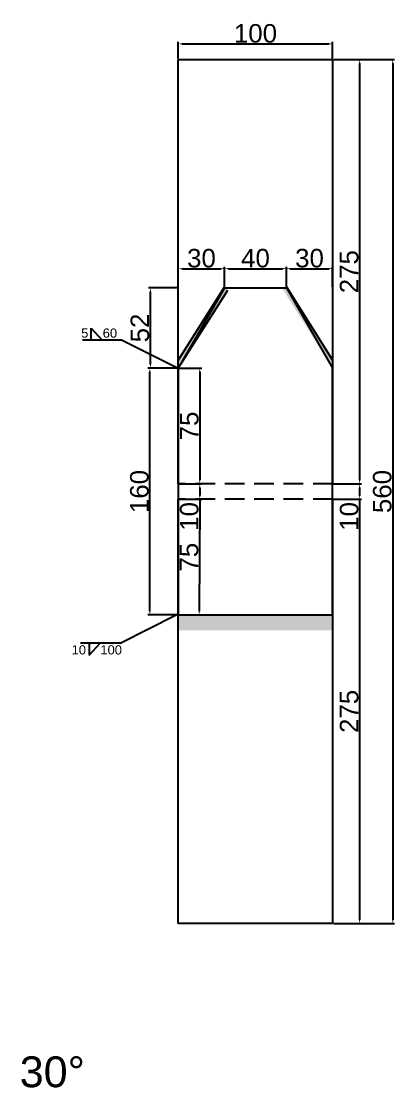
# Model space of a CAD drawing. Header units: millimetres. Extents: x 1455 to 24185, y -7314 to 4772.
# Drawn here: x 6234 to 6475, y 1265 to 1956 of the extents above; entities that cross this region are included whole.
import ezdxf

# ---------------------------------------------------------------- set-up
doc = ezdxf.new("R2010")
doc.units = ezdxf.units.MM
doc.linetypes.add('DASHED', pattern=[19.05, 12.7, -6.35])
doc.layers.add('尺寸标注', color=6, linetype='Continuous')
doc.layers.add('焊缝', color=250, linetype='Continuous')
doc.styles.get("Standard").update_dxf_attribs({"font": 'arial.ttf'})
doc.dimstyles.new('ISO-25-JHF', dxfattribs={"dimtxt": 12, "dimasz": 2.5, "dimexe": 1.25, "dimexo": 0.625, "dimtad": 1, "dimtxsty": 'Standard', "dimcen": 2.5, "dimadec": 0, "dimazin": 0, "dimtfac": 1, "dimtmove": 0, "dimatfit": 3, "dimfxl": 1, "dimarcsym": 0})

# ---------------------------------------------------------------- blocks, each defined once
blk = doc.blocks.new('*D93')
at = {"layer": 'Defpoints', "color": 0, "transparency": 16777216}
for p in [(6435.25, 1941.79), (6335.25, 1931.65), (6435.25, 1931.65)]:
    blk.add_point(p, dxfattribs=at)
at = {"layer": '尺寸标注', "color": 0, "lineweight": -2, "transparency": 16777216}
for p, q in [((6335.25, 1932.27), (6335.25, 1943.04)), ((6435.25, 1932.27), (6435.25, 1943.04)), ((6337.75, 1941.79), (6432.75, 1941.79))]:
    blk.add_line(p, q, dxfattribs=at)
at = {"layer": '尺寸标注', "color": 0, "transparency": 16777216}
for points in [[(6337.75, 1942.2), (6337.75, 1941.37), (6335.25, 1941.79)], [(6432.75, 1942.2), (6432.75, 1941.37), (6435.25, 1941.79)]]:
    blk.add_solid(points, dxfattribs=at)
at = {"layer": '尺寸标注', "color": 0, "transparency": 16777216, "insert": (6385.25, 1948.54), "char_height": 12, "attachment_point": 5}
blk.add_mtext('100', dxfattribs=at)
blk = doc.blocks.new('*D94')
at = {"layer": 'Defpoints', "color": 0, "transparency": 16777216}
for p in [(6435.25, 1931.65), (6435.25, 1656.65), (6452.73, 1656.65)]:
    blk.add_point(p, dxfattribs=at)
at = {"layer": '尺寸标注', "color": 0, "lineweight": -2, "transparency": 16777216}
for p, q in [((6435.88, 1931.65), (6453.98, 1931.65)), ((6452.73, 1929.15), (6452.73, 1659.15)), ((6435.88, 1656.65), (6453.98, 1656.65))]:
    blk.add_line(p, q, dxfattribs=at)
at = {"layer": '尺寸标注', "color": 0, "transparency": 16777216}
for points in [[(6452.32, 1929.15), (6453.15, 1929.15), (6452.73, 1931.65)], [(6452.32, 1659.15), (6453.15, 1659.15), (6452.73, 1656.65)]]:
    blk.add_solid(points, dxfattribs=at)
at = {"layer": '尺寸标注', "color": 0, "transparency": 16777216, "insert": (6445.98, 1794.15), "char_height": 12, "attachment_point": 5, "rotation": 90}
blk.add_mtext('275', dxfattribs=at)
blk = doc.blocks.new('*D25')
at = {"layer": 'Defpoints', "color": 0, "transparency": 16777216}
for p in [(6316.81, 1731.65), (6335.25, 1731.65), (6335.25, 1571.65)]:
    blk.add_point(p, dxfattribs=at)
at = {"layer": '尺寸标注', "color": 0, "lineweight": -2, "transparency": 16777216}
for p, q in [((6334.63, 1731.65), (6315.56, 1731.65)), ((6316.81, 1574.15), (6316.81, 1729.15)), ((6334.63, 1571.65), (6315.56, 1571.65))]:
    blk.add_line(p, q, dxfattribs=at)
at = {"layer": '尺寸标注', "color": 0, "transparency": 16777216}
for points in [[(6316.4, 1729.15), (6317.23, 1729.15), (6316.81, 1731.65)], [(6316.4, 1574.15), (6317.23, 1574.15), (6316.81, 1571.65)]]:
    blk.add_solid(points, dxfattribs=at)
at = {"layer": '尺寸标注', "color": 0, "transparency": 16777216, "insert": (6310.06, 1651.65), "char_height": 12, "attachment_point": 5, "rotation": 90}
blk.add_mtext('160', dxfattribs=at)
blk = doc.blocks.new('*D95')
at = {"layer": 'Defpoints', "color": 0, "transparency": 16777216}
for p in [(6435.25, 1656.65), (6435.25, 1646.65), (6452.73, 1646.65)]:
    blk.add_point(p, dxfattribs=at)
at = {"layer": '尺寸标注', "color": 0, "lineweight": -2, "transparency": 16777216}
for p, q in [((6435.88, 1656.65), (6453.98, 1656.65)), ((6452.73, 1654.15), (6452.73, 1649.15)), ((6435.88, 1646.65), (6453.98, 1646.65)), ((6452.73, 1646.65), (6452.73, 1626.88))]:
    blk.add_line(p, q, dxfattribs=at)
at = {"layer": '尺寸标注', "color": 0, "transparency": 16777216}
for points in [[(6452.32, 1654.15), (6453.15, 1654.15), (6452.73, 1656.65)], [(6452.32, 1649.15), (6453.15, 1649.15), (6452.73, 1646.65)]]:
    blk.add_solid(points, dxfattribs=at)
at = {"layer": '尺寸标注', "color": 0, "transparency": 16777216, "insert": (6445.98, 1635.51), "char_height": 12, "attachment_point": 5, "rotation": 90}
blk.add_mtext('10', dxfattribs=at)
blk = doc.blocks.new('*D96')
at = {"layer": 'Defpoints', "color": 0, "transparency": 16777216}
for p in [(6435.25, 1646.65), (6435.25, 1371.65), (6452.73, 1371.65)]:
    blk.add_point(p, dxfattribs=at)
at = {"layer": '尺寸标注', "color": 0, "lineweight": -2, "transparency": 16777216}
for p, q in [((6435.88, 1646.65), (6453.98, 1646.65)), ((6452.73, 1644.15), (6452.73, 1374.15)), ((6435.88, 1371.65), (6453.98, 1371.65))]:
    blk.add_line(p, q, dxfattribs=at)
at = {"layer": '尺寸标注', "color": 0, "transparency": 16777216}
for points in [[(6452.32, 1644.15), (6453.15, 1644.15), (6452.73, 1646.65)], [(6452.32, 1374.15), (6453.15, 1374.15), (6452.73, 1371.65)]]:
    blk.add_solid(points, dxfattribs=at)
at = {"layer": '尺寸标注', "color": 0, "transparency": 16777216, "insert": (6445.98, 1509.15), "char_height": 12, "attachment_point": 5, "rotation": 90}
blk.add_mtext('275', dxfattribs=at)
blk = doc.blocks.new('*D26')
at = {"layer": 'Defpoints', "color": 0, "transparency": 16777216}
for p in [(6435.25, 1931.65), (6435.25, 1371.65), (6474.18, 1371.65)]:
    blk.add_point(p, dxfattribs=at)
at = {"layer": '尺寸标注', "color": 0, "lineweight": -2, "transparency": 16777216}
for p, q in [((6435.88, 1931.65), (6475.43, 1931.65)), ((6474.18, 1929.15), (6474.18, 1374.15)), ((6435.88, 1371.65), (6475.43, 1371.65))]:
    blk.add_line(p, q, dxfattribs=at)
at = {"layer": '尺寸标注', "color": 0, "transparency": 16777216}
for points in [[(6473.77, 1929.15), (6474.6, 1929.15), (6474.18, 1931.65)], [(6473.77, 1374.15), (6474.6, 1374.15), (6474.18, 1371.65)]]:
    blk.add_solid(points, dxfattribs=at)
at = {"layer": '尺寸标注', "color": 0, "transparency": 16777216, "insert": (6467.43, 1651.65), "char_height": 12, "attachment_point": 5, "rotation": 90}
blk.add_mtext('560', dxfattribs=at)
blk = doc.blocks.new('*D161')
at = {"layer": 'Defpoints', "color": 0, "transparency": 16777216}
for p in [(6335.25, 1731.65), (6335.25, 1656.65), (6349.15, 1656.65)]:
    blk.add_point(p, dxfattribs=at)
at = {"layer": '尺寸标注', "color": 0, "lineweight": -2, "transparency": 16777216}
for p, q in [((6335.88, 1731.65), (6350.4, 1731.65)), ((6349.15, 1729.15), (6349.15, 1659.15)), ((6335.88, 1656.65), (6350.4, 1656.65))]:
    blk.add_line(p, q, dxfattribs=at)
at = {"layer": '尺寸标注', "color": 0, "transparency": 16777216}
for points in [[(6348.73, 1729.15), (6349.56, 1729.15), (6349.15, 1731.65)], [(6348.73, 1659.15), (6349.56, 1659.15), (6349.15, 1656.65)]]:
    blk.add_solid(points, dxfattribs=at)
at = {"layer": '尺寸标注', "color": 0, "transparency": 16777216, "insert": (6342.42, 1694.15), "char_height": 12, "attachment_point": 5, "rotation": 90}
blk.add_mtext('75', dxfattribs=at)
blk = doc.blocks.new('*D162')
at = {"layer": 'Defpoints', "color": 0, "transparency": 16777216}
for p in [(6335.25, 1656.65), (6335.25, 1646.65), (6349.15, 1646.65)]:
    blk.add_point(p, dxfattribs=at)
at = {"layer": '尺寸标注', "color": 0, "lineweight": -2, "transparency": 16777216}
for p, q in [((6335.88, 1656.65), (6350.4, 1656.65)), ((6349.15, 1654.15), (6349.15, 1649.15)), ((6335.88, 1646.65), (6350.4, 1646.65)), ((6349.15, 1646.65), (6349.15, 1626.88))]:
    blk.add_line(p, q, dxfattribs=at)
at = {"layer": '尺寸标注', "color": 0, "transparency": 16777216}
for points in [[(6348.73, 1654.15), (6349.56, 1654.15), (6349.15, 1656.65)], [(6348.73, 1649.15), (6349.56, 1649.15), (6349.15, 1646.65)]]:
    blk.add_solid(points, dxfattribs=at)
at = {"layer": '尺寸标注', "color": 0, "transparency": 16777216, "insert": (6342.39, 1635.51), "char_height": 12, "attachment_point": 5, "rotation": 90}
blk.add_mtext('10', dxfattribs=at)
blk = doc.blocks.new('*D51')
at = {"layer": 'Defpoints', "color": 0, "transparency": 16777216}
for p in [(6335.25, 1646.65), (6334.89, 1571.65), (6348.78, 1571.58)]:
    blk.add_point(p, dxfattribs=at)
at = {"layer": '尺寸标注', "color": 0, "lineweight": -2, "transparency": 16777216}
for p, q in [((6335.88, 1646.65), (6350.39, 1646.57)), ((6349.13, 1644.08), (6348.79, 1574.08)), ((6335.51, 1571.65), (6350.03, 1571.57))]:
    blk.add_line(p, q, dxfattribs=at)
at = {"layer": '尺寸标注', "color": 0, "transparency": 16777216}
for points in [[(6348.72, 1644.08), (6349.55, 1644.08), (6349.14, 1646.58)], [(6348.38, 1574.08), (6349.21, 1574.08), (6348.78, 1571.58)]]:
    blk.add_solid(points, dxfattribs=at)
at = {"layer": '尺寸标注', "color": 0, "transparency": 16777216, "insert": (6342.24, 1609.11), "char_height": 12, "attachment_point": 5, "rotation": 89.72111}
blk.add_mtext('75', dxfattribs=at)
blk = doc.blocks.new('*D52')
at = {"layer": 'Defpoints', "color": 0, "transparency": 16777216}
for p in [(6317.17, 1783.65), (6335.25, 1783.65), (6335.25, 1731.65)]:
    blk.add_point(p, dxfattribs=at)
at = {"layer": '尺寸标注', "color": 0, "lineweight": -2, "transparency": 16777216}
for p, q in [((6334.63, 1783.65), (6315.92, 1783.65)), ((6317.17, 1734.15), (6317.17, 1781.15)), ((6334.63, 1731.65), (6315.92, 1731.65))]:
    blk.add_line(p, q, dxfattribs=at)
at = {"layer": '尺寸标注', "color": 0, "transparency": 16777216}
for points in [[(6316.75, 1781.15), (6317.58, 1781.15), (6317.17, 1783.65)], [(6316.75, 1734.15), (6317.58, 1734.15), (6317.17, 1731.65)]]:
    blk.add_solid(points, dxfattribs=at)
at = {"layer": '尺寸标注', "color": 0, "transparency": 16777216, "insert": (6310.41, 1757.65), "char_height": 12, "attachment_point": 5, "rotation": 90}
blk.add_mtext('52', dxfattribs=at)
blk = doc.blocks.new('*D163')
at = {"layer": 'Defpoints', "color": 0, "transparency": 16777216}
for p in [(6365.25, 1796.05), (6335.25, 1783.65), (6365.25, 1783.65)]:
    blk.add_point(p, dxfattribs=at)
at = {"layer": '尺寸标注', "color": 0, "lineweight": -2, "transparency": 16777216}
for p, q in [((6335.25, 1784.27), (6335.25, 1797.3)), ((6365.25, 1784.27), (6365.25, 1797.3)), ((6337.75, 1796.05), (6362.75, 1796.05))]:
    blk.add_line(p, q, dxfattribs=at)
at = {"layer": '尺寸标注', "color": 0, "transparency": 16777216}
for points in [[(6337.75, 1796.47), (6337.75, 1795.64), (6335.25, 1796.05)], [(6362.75, 1796.47), (6362.75, 1795.64), (6365.25, 1796.05)]]:
    blk.add_solid(points, dxfattribs=at)
at = {"layer": '尺寸标注', "color": 0, "transparency": 16777216, "insert": (6350.25, 1802.81), "char_height": 12, "attachment_point": 5}
blk.add_mtext('30', dxfattribs=at)
blk = doc.blocks.new('*D164')
at = {"layer": 'Defpoints', "color": 0, "transparency": 16777216}
for p in [(6405.25, 1796.09), (6365.25, 1783.65), (6405.25, 1783.65)]:
    blk.add_point(p, dxfattribs=at)
at = {"layer": '尺寸标注', "color": 0, "lineweight": -2, "transparency": 16777216}
for p, q in [((6365.25, 1784.27), (6365.25, 1797.34)), ((6405.25, 1784.27), (6405.25, 1797.34)), ((6367.75, 1796.09), (6402.75, 1796.09))]:
    blk.add_line(p, q, dxfattribs=at)
at = {"layer": '尺寸标注', "color": 0, "transparency": 16777216}
for points in [[(6367.75, 1796.5), (6367.75, 1795.67), (6365.25, 1796.09)], [(6402.75, 1796.5), (6402.75, 1795.67), (6405.25, 1796.09)]]:
    blk.add_solid(points, dxfattribs=at)
at = {"layer": '尺寸标注', "color": 0, "transparency": 16777216, "insert": (6385.25, 1802.84), "char_height": 12, "attachment_point": 5}
blk.add_mtext('40', dxfattribs=at)
blk = doc.blocks.new('*D53')
at = {"layer": 'Defpoints', "color": 0, "transparency": 16777216}
for p in [(6435.25, 1796.09), (6405.25, 1783.65), (6435.25, 1783.65)]:
    blk.add_point(p, dxfattribs=at)
at = {"layer": '尺寸标注', "color": 0, "lineweight": -2, "transparency": 16777216}
for p, q in [((6405.25, 1784.27), (6405.25, 1797.34)), ((6435.25, 1784.27), (6435.25, 1797.34)), ((6407.75, 1796.09), (6432.75, 1796.09))]:
    blk.add_line(p, q, dxfattribs=at)
at = {"layer": '尺寸标注', "color": 0, "transparency": 16777216}
for points in [[(6407.75, 1796.5), (6407.75, 1795.67), (6405.25, 1796.09)], [(6432.75, 1796.5), (6432.75, 1795.67), (6435.25, 1796.09)]]:
    blk.add_solid(points, dxfattribs=at)
at = {"layer": '尺寸标注', "color": 0, "transparency": 16777216, "insert": (6420.25, 1802.84), "char_height": 12, "attachment_point": 5}
blk.add_mtext('30', dxfattribs=at)

msp = doc.modelspace()

# ---------------------------------------------------------------- hatches: boundary and pattern name
at = {"layer": '焊缝'}
h = msp.add_hatch(color=250, dxfattribs=at)
h.dxf.hatch_style = 1
h.paths.add_polyline_path([(6335.254, 1736.751), (6335.254, 1731.648), (6367.372, 1782.149), (6365.254, 1784.273)])
h = msp.add_hatch(color=250, dxfattribs=at)
h.dxf.hatch_style = 1
h.paths.add_polyline_path([(6435.254, 1736.751), (6435.254, 1731.648), (6403.098, 1782.519), (6405.254, 1784.273)])
h = msp.add_hatch(color=250, dxfattribs=at)
h.dxf.hatch_style = 1
h.paths.add_polyline_path([(6335.254, 1561.648), (6335.254, 1571.648), (6435.254, 1571.648), (6435.252, 1561.648)])

# ---------------------------------------------------------------- linework, layer by layer
for p, q in [((6335.254, 1931.648), (6435.254, 1931.648)), ((6335.254, 1656.648), (6335.254, 1931.648)), ((6435.254, 1931.648), (6435.254, 1656.648)), ((6365.254, 1783.648), (6335.254, 1731.648)), ((6365.254, 1783.648), (6405.254, 1783.648)), ((6405.254, 1783.648), (6435.254, 1731.648)), ((6335.254, 1731.648), (6335.254, 1571.648)), ((6435.254, 1571.648), (6435.254, 1731.648)), ((6335.254, 1371.648), (6335.254, 1646.648)), ((6435.254, 1646.648), (6435.254, 1371.648)), ((6335.254, 1571.648), (6435.254, 1571.648)), ((6435.254, 1371.648), (6335.254, 1371.648))]:
    msp.add_line(p, q)
at = {"linetype": 'DASHED'}
for p, q in [((6435.254, 1656.648), (6335.254, 1656.648)), ((6435.254, 1646.648), (6335.254, 1646.648))]:
    msp.add_line(p, q, dxfattribs=at)
at = {"layer": '尺寸标注'}
for p, q in [((6278.75, 1749.838), (6278.75, 1757.603)), ((6278.75, 1757.603), (6285.982, 1749.838)), ((6298.863, 1749.838), (6273.1, 1749.838)), ((6298.863, 1749.838), (6335.254, 1731.648)), ((6297.549, 1553.459), (6333.941, 1571.648)), ((6297.549, 1553.459), (6271.786, 1553.459)), ((6277.436, 1553.459), (6277.436, 1545.694)), ((6277.436, 1545.694), (6284.668, 1553.459))]:
    msp.add_line(p, q, dxfattribs=at)
at = {"layer": '焊缝'}
for p, q in [((6365.254, 1784.273), (6335.249, 1736.751)), ((6405.254, 1784.273), (6435.259, 1736.751)), ((6335.254, 1731.648), (6367.372, 1782.149)), ((6335.254, 1571.648), (6435.254, 1571.648))]:
    msp.add_line(p, q, dxfattribs=at)

# ---------------------------------------------------------------- texts
at = {"insert": (6232.463, 1285.542), "char_height": 20, "attachment_point": 1}
msp.add_mtext_dynamic_manual_height_columns('30° ', width=70.10425, gutter_width=12.5, heights=[0], dxfattribs=at)
at = {"layer": '尺寸标注', "char_height": 6}
for s, insert, attachment_point in [('5    60', (6272.28, 1757.355), 1), ('\\pt0;10    100', (6266.094, 1545.942), 7)]:
    msp.add_mtext_dynamic_manual_height_columns(s, width=68.30832, gutter_width=12.5, heights=[0], dxfattribs=dict(at, insert=insert, attachment_point=attachment_point))

# ---------------------------------------------------------------- dimensions: what is measured, and where the dimension line sits
at = {"layer": '尺寸标注'}
for p1, p2, distance, picture, middle in [((6335.254, 1931.648), (6435.254, 1931.648), 10.138, '*D93', (6385.254, 1948.538)), ((6435.254, 1931.648), (6435.254, 1656.648), 17.478, '*D94', (6445.981, 1794.148)), ((6435.254, 1931.648), (6435.254, 1371.648), 38.931, '*D26', (6467.433, 1651.648)), ((6335.254, 1783.648), (6365.254, 1783.648), 12.406, '*D163', (6350.254, 1802.81)), ((6365.254, 1783.648), (6405.254, 1783.648), 12.44, '*D164', (6385.254, 1802.84)), ((6405.254, 1783.648), (6435.254, 1783.648), 12.44, '*D53', (6420.254, 1802.844)), ((6335.254, 1731.648), (6335.254, 1783.648), 18.088, '*D52', (6310.414, 1757.648)), ((6335.254, 1571.648), (6335.254, 1731.648), 18.44, '*D25', (6310.062, 1651.648)), ((6335.254, 1731.648), (6335.254, 1656.648), 13.891, '*D161', (6342.418, 1694.148)), ((6335.254, 1656.648), (6335.254, 1646.648), 13.891, '*D162', (6342.393, 1635.514)), ((6435.254, 1656.648), (6435.254, 1646.648), 17.478, '*D95', (6445.981, 1635.514)), ((6335.254, 1646.648), (6334.889, 1571.648), 13.891, '*D51', (6342.235, 1609.114)), ((6435.254, 1646.648), (6435.254, 1371.648), 17.478, '*D96', (6445.981, 1509.148))]:
    dim = msp.add_aligned_dim(p1=p1, p2=p2, distance=distance, dimstyle='ISO-25-JHF', dxfattribs=at)
    dim.commit()
    dim.dimension.update_dxf_attribs({"geometry": picture, "text_midpoint": middle})

doc.saveas('drawing.dxf')
